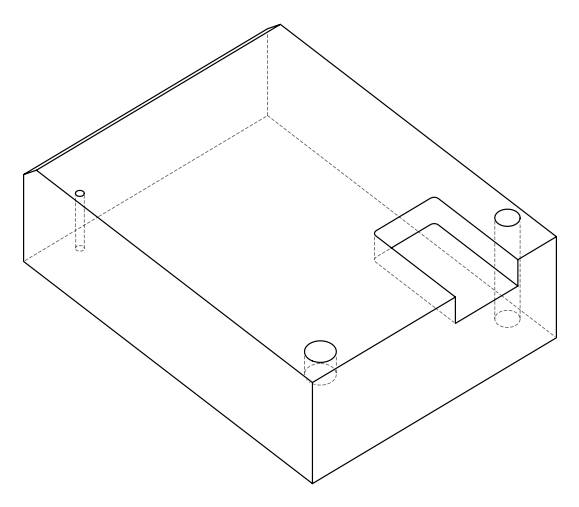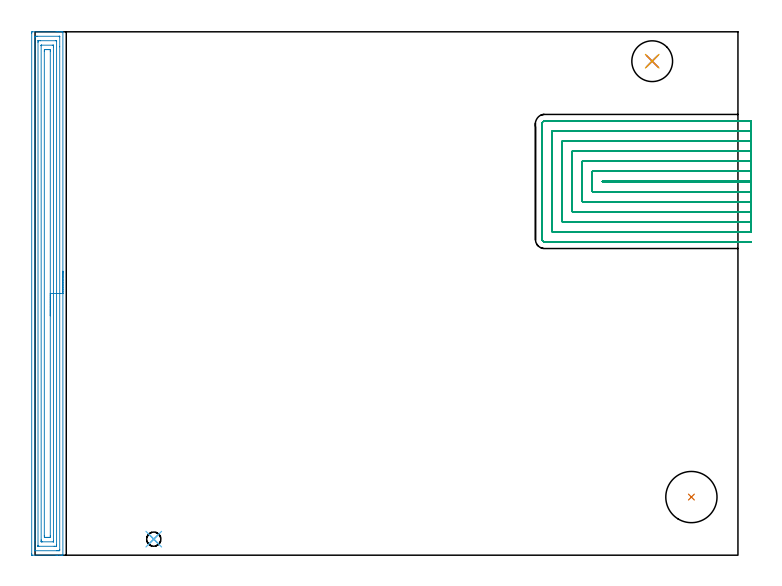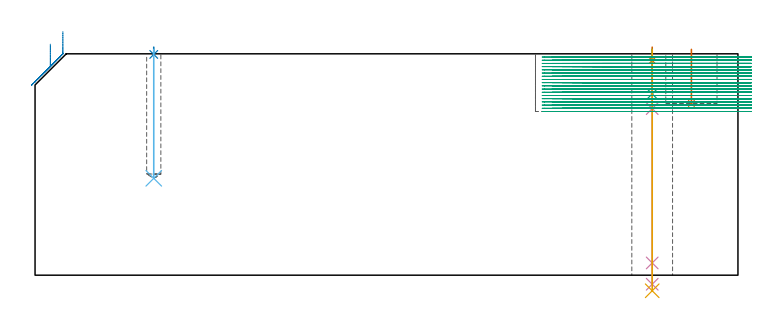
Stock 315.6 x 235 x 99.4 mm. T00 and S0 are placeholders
(PLAN: 9 operations, 7 tool changes, 71.8 min)
(1 SPOT_DRILL | STEP1HOLE | NXT0321_9005460120000 | 0.05 min | 183 mm3)
(2 SPOT_DRILL_1 | STEP1POCKET | NXT0321_9005460120000 | 0.03 min | 0 mm3)
(3 DRILL_BLIND_HOLE_INTO_CENTER | STEP1HOLE | NXT0301_128 | 0.08 min | 1727 mm3)
(4 GUN_DRILL_THROUGH_HOLE | STEP1HOLE | UGT0307_008 | 0.51 min | 7809 mm3)
(5 DRILL_TO_ENLARGE_THROUGH_HOLE | STEP1HOLE | UGT0301_252 | 0.44 min | 16399 mm3)
(6 DRILL_BLIND_HOLE_INTO_CENTER_1 | STEP1POCKET | UGT0301_186 | 0.23 min | 1741 mm3)
(7 INDEXABLE_INSERT_DRILL_BLIND_HOLE_FROM_SOLID | STEP1POCKET_1 | UGT0302_002 | 0.1 min | 9256 mm3)
(8 AREA_MILL | FG_CHAMFER_SURFACE | UGT0205_001 | 9.71 min | 23033 mm3)
(9 MILL_SLOT | SLOT_PARTIAL_RECTANGULAR | NXT0201_008 | Follow Part, ap 1.5, ae 75% | 60.66 min | 141565 mm3)
(TOOL NXT0321_9005460120000 | NC Spot Drill, 142deg, 12mm, Carbide, Uncoated | D12 PA142 FL30 Z2)
(TOOL NXT0301_128 | Carbide Drill 12mm [861.1-1200-036A1-GP GC34] | D12 PA150 FL37.4 Z2)
(TOOL UGT0307_008 | Gun Drill 11 mm | D11 PA130 FL24 Z1)
(TOOL UGT0301_252 | Twist Drill 18.3 mm | D18.3 PA118 FL135 Z2)
(TOOL UGT0301_186 | Twist Drill 6.4 mm | D6.4 PA118 FL61 Z2)
(TOOL UGT0302_002 | Indexable Insert Drill 23mm | D23 PA180 FL50 Z2)
(TOOL UGT0205_001 | Chamfer Mill 20 x 3 x 45 deg. | D20 FL50 Z2)
(TOOL NXT0201_008 | ENDMILL 6mm [2P460-0600-NA 1630] | D6 FL26 Z6)
(OP 1 SPOT_DRILL)
G17 G21 G94 G90
T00 M6
G54
G17 G0 G90 X277.1 Y221.8 S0 M3
G43 Z109.4 H0
G94 G81 G98 Z96.4 F250. R102.4
G80
M5
M2
(OP 2 SPOT_DRILL_1)
G17 G21 G94 G90
T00 M6
G54
G17 G0 G90 X53.3 Y7.2 S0 M3
G43 Z109.4 H0
G94 G81 G98 Z99.125 F250. R102.4
G80
M5
M2
(OP 3 DRILL_BLIND_HOLE_INTO_CENTER)
G17 G21 G94 G90
T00 M6
G54
G17 G0 G90 X277.1 Y221.8 S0 M3
G43 Z109.4 H1
G94 G81 G98 Z81.4 F250. R101.4
G80
M5
M2
(OP 4 GUN_DRILL_THROUGH_HOLE)
G17 G21 G94 G90
T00 M6
G54
G17 G0 G90 X277.1 Y221.8 M8
G43 Z109.4 H0
Z94.54
S716 M3
G94 G1 Z74.809 F125. M26
G4 X.084
Z5.5 F250.
G4 X.084
Z-4.065 F125.
G4 X.084
M5
M9
G0 Z94.54
Z109.4
M2
(OP 5 DRILL_TO_ENLARGE_THROUGH_HOLE)
G17 G21 G94 G90
T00 M6
G54
G17 G0 G90 X277.1 Y221.8 S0 M3
G43 Z109.4 H0
G94 G73 G98 Z-6.998 F250. Q17.733 R101.4
G80
M5
M2
(OP 6 DRILL_BLIND_HOLE_INTO_CENTER_1)
G17 G21 G94 G90
T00 M6
G54
G17 G0 G90 X53.3 Y7.2 S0 M3
G43 Z109.4 H0
G94 G81 G98 Z43.5 F250. R101.4
G80
M5
M2
(OP 7 INDEXABLE_INSERT_DRILL_BLIND_HOLE_FROM_SOLID)
G17 G21 G94 G90
T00 M6
G54
G17 G0 G90 X294.7 Y26.1 S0 M3
G43 Z109.4 H0
G94 G81 G98 Z77.1 F250. R101.4
G80
M5
M2
(OP 8 AREA_MILL)
G17 G21 G94 G90
T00 M6
G54
G17 G0 G90 X12.5 Y127.5 S1061 M3
G43 Z109.4 H0
G94 G1 Y127.462 Z108.528 F250.
Y127.348 Z107.663
Y127.159 Z106.812
Y126.897 Z105.98
Y126.563 Z105.174
Y126.16 Z104.4
Y125.692 Z103.664
Y125.16 Z102.972
Y124.571 Z102.329
Y123.928 Z101.739
Y123.236 Z101.208
Y122.5 Z100.74
Y121.726 Z100.337
Y120.92 Z100.003
Y120.088 Z99.741
Y119.237 Z99.552
Y118.372 Z99.438
Y117.5 Z99.4
Y0.158
X12.498 Y0.01 Z99.388
X12.357 Y0.002 Z99.249
X12.21 Y0. Z99.109
X11.832 Z98.731
X11.211 Z98.105
X10.022 Z96.918
X9.453 Z96.347
X-1.301 Z85.597
X-1.374 Y0.001 Z85.523
X-1.492 Y0.01 Z85.406
X-1.499 Y0.128 Z85.399
X-1.5 Y0.604 Z85.4
X-1.499 Y234.396 Z85.401
X-1.496 Y234.81 Z85.402
X-1.492 Y234.99 Z85.405
X-1.089 Y235. Z85.808
X9.453 Z96.347
X10.022 Z96.918
X10.332 Z97.228
X10.9 Z97.796
X11.211 Z98.105
X11.832 Z98.731
X12.21 Z99.109
X12.357 Y234.998 Z99.249
X12.498 Y234.99 Z99.388
X12.5 Y234.842 Z99.4
Y117.5
X11.086 Z97.986
X11.085 Y2.516 Z97.985
X11.084 Y2.389 Z97.984
X11.079 Y2.016 Z97.979
X10.71 Y2.005 Z97.61
X10.332 Y2.002 Z97.232
X9.836 Y2. Z96.736
X0.172 Z87.072
X-0.009 Y2.001 Z86.891
X-0.037 Y2.004 Z86.863
X-0.066 Y2.01 Z86.834
X-0.079 Y2.015 Z86.821
X-0.08 Y2.036 Z86.82
X-0.085 Y2.261 Z86.815
X-0.086 Y6.725 Z86.814
X-0.085 Y232.484 Z86.815
X-0.084 Y232.612 Z86.816
X-0.079 Y232.984 Z86.821
X0.29 Y232.995 Z87.19
X0.668 Y232.998 Z87.568
X1.164 Y233. Z88.064
X10.828 Z97.728
X11.009 Y232.999 Z97.909
X11.037 Y232.996 Z97.937
X11.066 Y232.99 Z97.966
X11.079 Y232.985 Z97.979
X11.08 Y232.964 Z97.98
X11.085 Y232.739 Z97.985
X11.086 Y228.273 Z97.986
Y117.5
X9.671 Z96.571
Y4.844
X9.669 Y4.173 Z96.569
X9.667 Y4.063 Z96.567
X9.665 Y4.016 Z96.565
X9.616 Y4.008 Z96.516
X9.453 Y4.004 Z96.353
X8.745 Y4. Z95.645
X8.575 Z95.475
X1.717 Z88.617
X1.547 Y4.003 Z88.447
X1.376 Y4.008 Z88.276
X1.335 Y4.011 Z88.235
X1.333 Y4.041 Z88.233
X1.33 Y4.099 Z88.23
X1.329 Y4.173 Z88.229
Y4.395
Y230.156
X1.331 Y230.827 Z88.231
X1.333 Y230.937 Z88.233
X1.335 Y230.984 Z88.235
X1.384 Y230.992 Z88.284
X1.547 Y230.996 Z88.447
X2.255 Y231. Z89.155
X2.425 Z89.325
X9.283 Z96.183
X9.453 Y230.997 Z96.353
X9.624 Y230.992 Z96.524
X9.665 Y230.989 Z96.565
X9.667 Y230.959 Z96.567
X9.67 Y230.901 Z96.57
X9.671 Y230.827 Z96.571
Y230.606
Y117.5
X8.257 Z95.157
Y6.281
X8.255 Y6.091 Z95.155
X8.253 Y6.023 Z95.153
X8.25 Y6.011 Z95.15
X8.244 Y6.007 Z95.144
X8.219 Y6.003 Z95.119
X8.115 Y6.001 Z95.015
X3.262 Y6. Z90.162
X2.883 Y6.004 Z89.783
X2.789 Y6.008 Z89.689
X2.749 Y6.011 Z89.649
X2.747 Y6.043 Z89.647
X2.745 Y6.126 Z89.645
X2.743 Y6.527 Z89.643
Y6.85
Y228.719
X2.745 Y228.91 Z89.645
X2.747 Y228.977 Z89.647
X2.75 Y228.989 Z89.65
X2.756 Y228.993 Z89.656
X2.781 Y228.997 Z89.681
X2.885 Y228.999 Z89.785
X7.738 Y229. Z94.638
X8.117 Y228.996 Z95.017
X8.211 Y228.992 Z95.111
X8.251 Y228.989 Z95.151
X8.252 Y228.957 Z95.152
X8.254 Y228.874 Z95.154
X8.257 Y228.473 Z95.157
Y228.15
Y117.5
X6.843 Z93.743
Y8.635
X6.842 Y8.61 Z93.742
X6.818 Y8.01 Z93.718
X6.561 Y8.003 Z93.461
X5.939 Y8. Z92.839
X5.686 Z92.586
X5.061 Z91.961
X4.806 Y8.001 Z91.706
X4.182 Y8.01 Z91.082
X4.158 Y8.635 Z91.058
X4.157 Y8.66 Z91.057
Y226.365
X4.158 Y226.39 Z91.058
X4.182 Y226.99 Z91.082
X4.439 Y226.997 Z91.339
X5.061 Y227. Z91.961
X5.314 Z92.214
X5.939 Z92.839
X6.194 Y226.999 Z93.094
X6.818 Y226.99 Z93.718
X6.842 Y226.365 Z93.742
X6.843 Y226.34 Z93.743
Y117.5
Y116.628 Z93.781
Y115.764 Z93.895
Y114.912 Z94.084
Y114.08 Z94.346
Y113.274 Z94.68
Y112.5 Z95.083
Y111.764 Z95.552
Y111.072 Z96.083
Y110.429 Z96.672
Y109.84 Z97.315
Y109.309 Z98.007
Y108.84 Z98.743
Y108.437 Z99.517
Y108.103 Z100.323
Y107.841 Z101.155
Y107.652 Z102.007
Y107.538 Z102.872
Y107.5 Z103.743
G0 Z109.4
M5
M2
(OP 9 MILL_SLOT)
G17 G21 G94 G90
T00 M6
G54
G17 G0 G90 X321.6 Y167.9 S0 M3
G43 Z109.4 H1
Z97.961
G94 G1 X318.6 F250.
X254.7 F500.
Y167.7
X318.6
X321.6 F250.
Y172.4
X318.6
X250.2 F500.
Y163.2
X318.6
X321.6 F250.
Y176.9
X318.6
X245.7 F500.
Y158.7
X318.6
X321.6 F250.
Y181.4
X318.6
X241.2 F500.
Y154.2
X318.6
X321.6 F250.
Y185.9
X318.6
X236.7 F500.
Y149.7
X318.6
X321.6 F250.
Y190.4
X318.6
X232.2 F500.
Y145.2
X318.6
X321.6 F250.
Y194.9
X318.6
X228.7 F500.
G3 X227.7 Y193.9 R1.
G1 Y141.7
G3 X228.7 Y140.7 R1.
G1 X318.6
X321.6 F250.
G0 Y167.9 Z96.522
G1 X318.6
X254.7 F500.
Y167.7
X318.6
X321.6 F250.
Y172.4
X318.6
X250.2 F500.
Y163.2
X318.6
X321.6 F250.
Y176.9
X318.6
X245.7 F500.
Y158.7
X318.6
X321.6 F250.
Y181.4
X318.6
X241.2 F500.
Y154.2
X318.6
X321.6 F250.
Y185.9
X318.6
X236.7 F500.
Y149.7
X318.6
X321.6 F250.
Y190.4
X318.6
X232.2 F500.
Y145.2
X318.6
X321.6 F250.
Y194.9
X318.6
X228.7 F500.
G3 X227.7 Y193.9 R1.
G1 Y141.7
G3 X228.7 Y140.7 R1.
G1 X318.6
X321.6 F250.
G0 Y167.9 Z95.083
G1 X318.6
X254.7 F500.
Y167.7
X318.6
X321.6 F250.
Y172.4
X318.6
X250.2 F500.
Y163.2
X318.6
X321.6 F250.
Y176.9
X318.6
X245.7 F500.
Y158.7
X318.6
X321.6 F250.
Y181.4
X318.6
X241.2 F500.
Y154.2
X318.6
X321.6 F250.
Y185.9
X318.6
X236.7 F500.
Y149.7
X318.6
X321.6 F250.
Y190.4
X318.6
X232.2 F500.
Y145.2
X318.6
X321.6 F250.
Y194.9
X318.6
X228.7 F500.
G3 X227.7 Y193.9 R1.
G1 Y141.7
G3 X228.7 Y140.7 R1.
G1 X318.6
X321.6 F250.
G0 Y167.9 Z93.644
G1 X318.6
X254.7 F500.
Y167.7
X318.6
X321.6 F250.
Y172.4
X318.6
X250.2 F500.
Y163.2
X318.6
X321.6 F250.
Y176.9
X318.6
X245.7 F500.
Y158.7
X318.6
X321.6 F250.
Y181.4
X318.6
X241.2 F500.
Y154.2
X318.6
X321.6 F250.
Y185.9
X318.6
X236.7 F500.
Y149.7
X318.6
X321.6 F250.
Y190.4
X318.6
X232.2 F500.
Y145.2
X318.6
X321.6 F250.
Y194.9
X318.6
X228.7 F500.
G3 X227.7 Y193.9 R1.
G1 Y141.7
G3 X228.7 Y140.7 R1.
G1 X318.6
X321.6 F250.
G0 Y167.9 Z92.205
G1 X318.6
X254.7 F500.
Y167.7
X318.6
X321.6 F250.
Y172.4
X318.6
X250.2 F500.
Y163.2
X318.6
X321.6 F250.
Y176.9
X318.6
X245.7 F500.
Y158.7
X318.6
X321.6 F250.
Y181.4
X318.6
X241.2 F500.
Y154.2
X318.6
X321.6 F250.
Y185.9
X318.6
X236.7 F500.
Y149.7
X318.6
X321.6 F250.
Y190.4
X318.6
X232.2 F500.
Y145.2
X318.6
X321.6 F250.
Y194.9
X318.6
X228.7 F500.
G3 X227.7 Y193.9 R1.
G1 Y141.7
G3 X228.7 Y140.7 R1.
G1 X318.6
X321.6 F250.
G0 Y167.9 Z90.767
G1 X318.6
X254.7 F500.
Y167.7
X318.6
X321.6 F250.
Y172.4
X318.6
X250.2 F500.
Y163.2
X318.6
X321.6 F250.
Y176.9
X318.6
X245.7 F500.
Y158.7
X318.6
X321.6 F250.
Y181.4
X318.6
X241.2 F500.
Y154.2
X318.6
X321.6 F250.
Y185.9
X318.6
X236.7 F500.
Y149.7
X318.6
X321.6 F250.
Y190.4
X318.6
X232.2 F500.
Y145.2
X318.6
X321.6 F250.
Y194.9
X318.6
X228.7 F500.
G3 X227.7 Y193.9 R1.
G1 Y141.7
G3 X228.7 Y140.7 R1.
G1 X318.6
X321.6 F250.
G0 Y167.9 Z89.328
G1 X318.6
X254.7 F500.
Y167.7
X318.6
X321.6 F250.
Y172.4
X318.6
X250.2 F500.
Y163.2
X318.6
X321.6 F250.
Y176.9
X318.6
X245.7 F500.
Y158.7
X318.6
X321.6 F250.
Y181.4
X318.6
X241.2 F500.
Y154.2
X318.6
X321.6 F250.
Y185.9
X318.6
X236.7 F500.
Y149.7
X318.6
X321.6 F250.
Y190.4
X318.6
X232.2 F500.
Y145.2
X318.6
X321.6 F250.
Y194.9
X318.6
X228.7 F500.
G3 X227.7 Y193.9 R1.
G1 Y141.7
G3 X228.7 Y140.7 R1.
G1 X318.6
X321.6 F250.
G0 Y167.9 Z87.889
G1 X318.6
X254.7 F500.
Y167.7
X318.6
X321.6 F250.
Y172.4
X318.6
X250.2 F500.
Y163.2
X318.6
X321.6 F250.
Y176.9
X318.6
X245.7 F500.
Y158.7
X318.6
X321.6 F250.
Y181.4
X318.6
X241.2 F500.
Y154.2
X318.6
X321.6 F250.
Y185.9
X318.6
X236.7 F500.
Y149.7
X318.6
X321.6 F250.
Y190.4
X318.6
X232.2 F500.
Y145.2
X318.6
X321.6 F250.
Y194.9
X318.6
X228.7 F500.
G3 X227.7 Y193.9 R1.
G1 Y141.7
G3 X228.7 Y140.7 R1.
G1 X318.6
X321.6 F250.
G0 Y167.9 Z86.45
G1 X318.6
X254.7 F500.
Y167.7
X318.6
X321.6 F250.
Y172.4
X318.6
X250.2 F500.
Y163.2
X318.6
X321.6 F250.
Y176.9
X318.6
X245.7 F500.
Y158.7
X318.6
X321.6 F250.
Y181.4
X318.6
X241.2 F500.
Y154.2
X318.6
X321.6 F250.
Y185.9
X318.6
X236.7 F500.
Y149.7
X318.6
X321.6 F250.
Y190.4
X318.6
X232.2 F500.
Y145.2
X318.6
X321.6 F250.
Y194.9
X318.6
X228.7 F500.
G3 X227.7 Y193.9 R1.
G1 Y141.7
G3 X228.7 Y140.7 R1.
G1 X318.6
X321.6 F250.
G0 Y167.9 Z85.011
G1 X318.6
X254.7 F500.
Y167.7
X318.6
X321.6 F250.
Y172.4
X318.6
X250.2 F500.
Y163.2
X318.6
X321.6 F250.
Y176.9
X318.6
X245.7 F500.
Y158.7
X318.6
X321.6 F250.
Y181.4
X318.6
X241.2 F500.
Y154.2
X318.6
X321.6 F250.
Y185.9
X318.6
X236.7 F500.
Y149.7
X318.6
X321.6 F250.
Y190.4
X318.6
X232.2 F500.
Y145.2
X318.6
X321.6 F250.
Y194.9
X318.6
X228.7 F500.
G3 X227.7 Y193.9 R1.
G1 Y141.7
G3 X228.7 Y140.7 R1.
G1 X318.6
X321.6 F250.
G0 Y167.9 Z83.572
G1 X318.6
X254.7 F500.
Y167.7
X318.6
X321.6 F250.
Y172.4
X318.6
X250.2 F500.
Y163.2
X318.6
X321.6 F250.
Y176.9
X318.6
X245.7 F500.
Y158.7
X318.6
X321.6 F250.
Y181.4
X318.6
X241.2 F500.
Y154.2
X318.6
X321.6 F250.
Y185.9
X318.6
X236.7 F500.
Y149.7
X318.6
X321.6 F250.
Y190.4
X318.6
X232.2 F500.
Y145.2
X318.6
X321.6 F250.
Y194.9
X318.6
X228.7 F500.
G3 X227.7 Y193.9 R1.
G1 Y141.7
G3 X228.7 Y140.7 R1.
G1 X318.6
X321.6 F250.
G0 Y167.9 Z82.133
G1 X318.6
X254.7 F500.
Y167.7
X318.6
X321.6 F250.
Y172.4
X318.6
X250.2 F500.
Y163.2
X318.6
X321.6 F250.
Y176.9
X318.6
X245.7 F500.
Y158.7
X318.6
X321.6 F250.
Y181.4
X318.6
X241.2 F500.
Y154.2
X318.6
X321.6 F250.
Y185.9
X318.6
X236.7 F500.
Y149.7
X318.6
X321.6 F250.
Y190.4
X318.6
X232.2 F500.
Y145.2
X318.6
X321.6 F250.
Y194.9
X318.6
X228.7 F500.
G3 X227.7 Y193.9 R1.
G1 Y141.7
G3 X228.7 Y140.7 R1.
G1 X318.6
X321.6 F250.
G0 Y167.9 Z80.694
G1 X318.6
X254.7 F500.
Y167.7
X318.6
X321.6 F250.
Y172.4
X318.6
X250.2 F500.
Y163.2
X318.6
X321.6 F250.
Y176.9
X318.6
X245.7 F500.
Y158.7
X318.6
X321.6 F250.
Y181.4
X318.6
X241.2 F500.
Y154.2
X318.6
X321.6 F250.
Y185.9
X318.6
X236.7 F500.
Y149.7
X318.6
X321.6 F250.
Y190.4
X318.6
X232.2 F500.
Y145.2
X318.6
X321.6 F250.
Y194.9
X318.6
X228.7 F500.
G3 X227.7 Y193.9 R1.
G1 Y141.7
G3 X228.7 Y140.7 R1.
G1 X318.6
X321.6 F250.
G0 Y167.9 Z79.256
G1 X318.6
X254.7 F500.
Y167.7
X318.6
X321.6 F250.
Y172.4
X318.6
X250.2 F500.
Y163.2
X318.6
X321.6 F250.
Y176.9
X318.6
X245.7 F500.
Y158.7
X318.6
X321.6 F250.
Y181.4
X318.6
X241.2 F500.
Y154.2
X318.6
X321.6 F250.
Y185.9
X318.6
X236.7 F500.
Y149.7
X318.6
X321.6 F250.
Y190.4
X318.6
X232.2 F500.
Y145.2
X318.6
X321.6 F250.
Y194.9
X318.6
X228.7 F500.
G3 X227.7 Y193.9 R1.
G1 Y141.7
G3 X228.7 Y140.7 R1.
G1 X318.6
X321.6 F250.
G0 Y167.9 Z77.817
G1 X318.6
X254.7 F500.
Y167.7
X318.6
X321.6 F250.
Y172.4
X318.6
X250.2 F500.
Y163.2
X318.6
X321.6 F250.
Y176.9
X318.6
X245.7 F500.
Y158.7
X318.6
X321.6 F250.
Y181.4
X318.6
X241.2 F500.
Y154.2
X318.6
X321.6 F250.
Y185.9
X318.6
X236.7 F500.
Y149.7
X318.6
X321.6 F250.
Y190.4
X318.6
X232.2 F500.
Y145.2
X318.6
X321.6 F250.
Y194.9
X318.6
X228.7 F500.
G3 X227.7 Y193.9 R1.
G1 Y141.7
G3 X228.7 Y140.7 R1.
G1 X318.6
X321.6 F250.
G0 Y167.9 Z76.378
G1 X318.6
X254.7 F500.
Y167.7
X318.6
X321.6 F250.
Y172.4
X318.6
X250.2 F500.
Y163.2
X318.6
X321.6 F250.
Y176.9
X318.6
X245.7 F500.
Y158.7
X318.6
X321.6 F250.
Y181.4
X318.6
X241.2 F500.
Y154.2
X318.6
X321.6 F250.
Y185.9
X318.6
X236.7 F500.
Y149.7
X318.6
X321.6 F250.
Y190.4
X318.6
X232.2 F500.
Y145.2
X318.6
X321.6 F250.
Y194.9
X318.6
X228.7 F500.
G3 X227.7 Y193.9 R1.
G1 Y141.7
G3 X228.7 Y140.7 R1.
G1 X318.6
X321.6 F250.
G0 Y167.9 Z74.939
G1 X318.6
X254.7 F500.
Y167.7
X318.6
X321.6 F250.
Y172.4
X318.6
X250.2 F500.
Y163.2
X318.6
X321.6 F250.
Y176.9
X318.6
X245.7 F500.
Y158.7
X318.6
X321.6 F250.
Y181.4
X318.6
X241.2 F500.
Y154.2
X318.6
X321.6 F250.
Y185.9
X318.6
X236.7 F500.
Y149.7
X318.6
X321.6 F250.
Y190.4
X318.6
X232.2 F500.
Y145.2
X318.6
X321.6 F250.
Y194.9
X318.6
X228.7 F500.
G3 X227.7 Y193.9 R1.
G1 Y141.7
G3 X228.7 Y140.7 R1.
G1 X318.6
X321.6 F250.
G0 Y167.9 Z73.5
G1 X318.6
X254.7 F500.
Y167.7
X318.6
X321.6 F250.
Y172.4
X318.6
X250.2 F500.
Y163.2
X318.6
X321.6 F250.
Y176.9
X318.6
X245.7 F500.
Y158.7
X318.6
X321.6 F250.
Y181.4
X318.6
X241.2 F500.
Y154.2
X318.6
X321.6 F250.
Y185.9
X318.6
X236.7 F500.
Y149.7
X318.6
X321.6 F250.
Y190.4
X318.6
X232.2 F500.
Y145.2
X318.6
X321.6 F250.
Y194.9
X318.6
X228.7 F500.
G3 X227.7 Y193.9 R1.
G1 Y141.7
G3 X228.7 Y140.7 R1.
G1 X318.6
X321.6 F250.
G0 Z109.4
M5
M2
